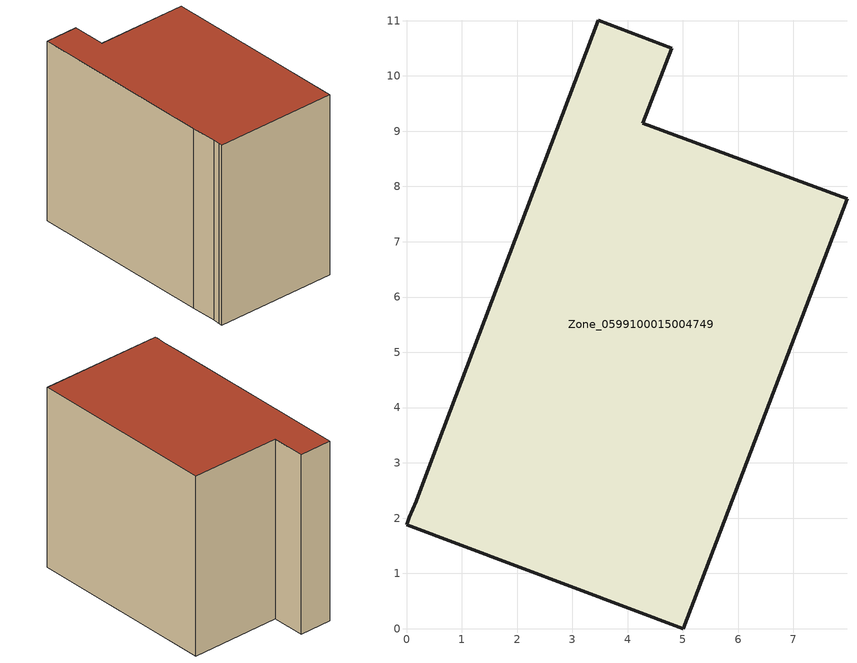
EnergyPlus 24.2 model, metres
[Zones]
Zone_0599100015004749
 floor ground (C_G): 0.57,3.34 3.47,11.01 4.8,10.5 4.28,9.14 7.97,7.78 5,0 0,1.88 0.05,2.01 0.18,2.31 z0.94
 wall outside (C_F): 4.28,9.14 4.8,10.5 3.47,11.01 0.57,3.34 0.18,2.31 0.05,2.01 0,1.88 5,0 7.97,7.78 4.28,9.14 z0.94:8.74
 roof outside (C_R): 0.57,3.34 0.18,2.31 0.05,2.01 0,1.88 5,0 7.97,7.78 4.28,9.14 4.8,10.5 3.47,11.01 z8.74
[BUILDING]
Pand.0599100015004749: North Axis=0; Terrain=City; Loads Convergence Tolerance Value=0.04; Temperature Convergence Tolerance Value=0.4; Solar Distribution=FullExterior; Maximum Number of Warmup Days=25; Minimum Number of Warmup Days=1
[Site:Location]
Rotterdam.The.Hague.AP_ZH_NLD Design_Conditions: Latitude=51.96; Longitude=4.45; Time Zone=1; Elevation=-4.5
[SITE:GROUNDTEMPERATURE:BUILDINGSURFACE]
18, 18, 18, 18, 18, 18, 18, 18, 18, 18, 18, 18
[MATERIAL] Thermal Absorptance=0.9; Solar Absorptance=0.7; Visible Absorptance=0.7
Name | Roughness | Thickness | Conductivity | Density | Specific Heat
G.TI.1965-1974 | MediumSmooth | 0.15 | 0.882353 | 540 | 1210
F.TI.1965-1974 | Rough | 0.3 | 0.697674 | 1920 | 840
R.TI.1965-1974 | MediumRough | 0.2 | 0.232558 | 1500 | 1000
[CONSTRUCTION]
C_G: G.TI.1965-1974
C_F: F.TI.1965-1974
C_R: R.TI.1965-1974
[ZONE]
Zone_0599100015004749: Type=1; Multiplier=1; Ceiling Height=Autocalculate; Volume=Autocalculate; Floor Area=autocalculate; Part of Total Floor Area=Yes
[ZONEINFILTRATION:DESIGNFLOWRATE]
Infil_Zone_0599100015004749: Zone or ZoneList or Space or SpaceList=Zone_0599100015004749; Schedule=AlwaysOn; Design Flow Rate Calculation Method=Flow/Area; Flow Rate per Floor Area=0.003; Constant Term Coefficient=1; Temperature Term Coefficient=0; Velocity Term Coefficient=0; Velocity Squared Term Coefficient=0
[HVACTEMPLATE:ZONE:IDEALLOADSAIRSYSTEM]
Zone_0599100015004749: Maximum Heating Supply Air Temperature=50; Minimum Cooling Supply Air Temperature=13; Maximum Heating Supply Air Humidity Ratio=0.0156; Minimum Cooling Supply Air Humidity Ratio=0.0077; Heating Limit=NoLimit; Cooling Limit=NoLimit; Dehumidification Control Type=ConstantSensibleHeatRatio; Cooling Sensible Heat Ratio=0.7; Dehumidification Setpoint=60; Humidification Control Type=None; Humidification Setpoint=30; Outdoor Air Method=None; Outdoor Air Flow Rate per Person=0.00944; Outdoor Air Flow Rate per Zone Floor Area=0; Outdoor Air Flow Rate per Zone=0; Demand Controlled Ventilation Type=None; Outdoor Air Economizer Type=NoEconomizer; Heat Recovery Type=None; Sensible Heat Recovery Effectiveness=0.7; Latent Heat Recovery Effectiveness=0.65
[ZONECONTROL:THERMOSTAT]
ThermostatControl_Zone_0599100015004749: Zone or ZoneList=Zone_0599100015004749; Control Type Schedule=DualSetpointControlType; Control 1=Thermostat_Zone_0599100015004749; Temperature Difference Between Cutout And Setpoint=0
[THERMOSTATSETPOINT:DUALSETPOINT]
Thermostat_Zone_0599100015004749: Heating Setpoint Temperature Schedule=HeatingSetpoint_Zone_0599100015004749; Cooling Setpoint Temperature Schedule=CoolingSetpoint_Zone_0599100015004749
[SCHEDULE:COMPACT]
HeatingSetpoint_Zone_0599100015004749: Through: 12/31, For: AllDays, Until: 24:00, 21
CoolingSetpoint_Zone_0599100015004749: Through: 12/31, For: AllDays, Until: 24:00, 24
DualSetpointControlType: Through: 12/31, For: AllDays, Until: 24:00, 4
AlwaysOn: Through: 12/31, For: AllDays, Until: 24:00, 1
